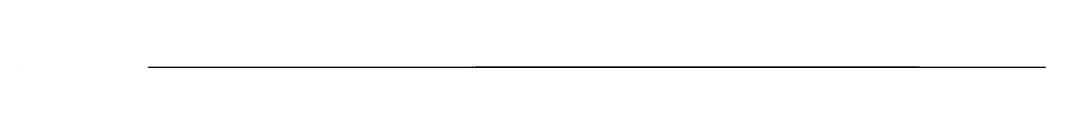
# Model space of a CAD drawing. Header units: metres. Extents: x -1 to 72750024, y 3999 to 4800.
# Drawn here: x 68350003 to 68750000, y 4119 to 4300 of the extents above; entities that cross this region are included whole.
import ezdxf

# ---------------------------------------------------------------- set-up
doc = ezdxf.new("R2010")
doc.units = ezdxf.units.M

msp = doc.modelspace()

# ---------------------------------------------------------------- linework, layer by layer
at = {"color": 7}
for p, q in [((68350003.013, 4300), (68350024.105, 4300)), ((68350003.013, 4300), (68350003.013, 4281.921)), ((68350024.105, 4281.921), (68350003.013, 4281.921)), ((68350006.026, 4293.974), (68350021.092, 4293.974)), ((68350024.105, 4300), (68350024.105, 4281.921)), ((68400000, 4300), (68399998.795, 4300)), ((68400000, 4264), (68399998.795, 4264)), ((68400000, 4228), (68399998.795, 4228)), ((68400000, 4192), (68399998.795, 4192)), ((68400000, 4156), (68399998.795, 4156)), ((68400000, 4120), (68399998.795, 4120)), ((68400000, 4292.8), (68399999.247, 4292.8)), ((68400000, 4285.6), (68399999.247, 4285.6)), ((68400000, 4278.4), (68399999.247, 4278.4)), ((68400000, 4271.2), (68399999.247, 4271.2)), ((68400000, 4256.8), (68399999.247, 4256.8)), ((68400000, 4249.6), (68399999.247, 4249.6)), ((68400000, 4242.4), (68399999.247, 4242.4)), ((68400000, 4235.2), (68399999.247, 4235.2)), ((68400000, 4220.8), (68399999.247, 4220.8)), ((68400000, 4213.6), (68399999.247, 4213.6)), ((68400000, 4206.4), (68399999.247, 4206.4)), ((68400000, 4199.2), (68399999.247, 4199.2)), ((68400000, 4184.8), (68399999.247, 4184.8)), ((68400000, 4177.6), (68399999.247, 4177.6)), ((68400000, 4170.4), (68399999.247, 4170.4)), ((68400000, 4163.2), (68399999.247, 4163.2)), ((68400000, 4148.8), (68399999.247, 4148.8)), ((68400000, 4141.6), (68399999.247, 4141.6)), ((68400000, 4134.4), (68399999.247, 4134.4)), ((68400000, 4127.2), (68399999.247, 4127.2)), ((68400000, 4120), (68400000, 4300)), ((68400000, 4120), (68750000, 4120)), ((68400000, 4120), (68400000, 4118.795)), ((68410000.001, 4120), (68410000.001, 4119.247)), ((68420000.002, 4120), (68420000.002, 4119.247)), ((68430000.003, 4120), (68430000.003, 4119.247)), ((68440000.003, 4120), (68440000.003, 4119.247)), ((68450000.001, 4120), (68450000.001, 4118.795)), ((68459999.998, 4120), (68459999.998, 4119.247)), ((68469999.996, 4120), (68469999.996, 4119.247)), ((68479999.993, 4120), (68479999.993, 4119.247)), ((68489999.991, 4120), (68489999.991, 4119.247)), ((68500000.002, 4120), (68500000.002, 4118.795)), ((68510000.006, 4120), (68510000.006, 4119.247)), ((68520000.01, 4120), (68520000.01, 4119.247)), ((68530000.015, 4120), (68530000.015, 4119.247)), ((68540000.019, 4120), (68540000.019, 4119.247)), ((68549999.996, 4120), (68549999.996, 4118.795)), ((68560000, 4120), (68560000, 4119.247)), ((68570000.005, 4120), (68570000.005, 4119.247)), ((68580000.009, 4120), (68580000.009, 4119.247)), ((68590000.013, 4120), (68590000.013, 4119.247)), ((68600000.004, 4120), (68600000.004, 4118.795)), ((68610000.008, 4120), (68610000.008, 4119.247)), ((68620000.012, 4120), (68620000.012, 4119.247)), ((68630000.003, 4120), (68630000.003, 4119.247)), ((68639999.994, 4120), (68639999.994, 4119.247)), ((68650000.012, 4120), (68650000.012, 4118.795)), ((68660000.002, 4120), (68660000.002, 4119.247)), ((68669999.993, 4120), (68669999.993, 4119.247)), ((68679999.984, 4120), (68679999.984, 4119.247)), ((68689999.975, 4120), (68689999.975, 4119.247)), ((68699999.992, 4120), (68699999.992, 4118.795)), ((68709999.983, 4120), (68709999.983, 4119.247)), ((68719999.974, 4120), (68719999.974, 4119.247)), ((68729999.964, 4120), (68729999.964, 4119.247)), ((68739999.955, 4120), (68739999.955, 4119.247)), ((68750000, 4120), (68750000, 4118.795))]:
    msp.add_line(p, q, dxfattribs=at)
at = {"color": 4}
for p, q in [((68350006.026, 4289.454), (68350021.092, 4289.454)), ((68429155.699, 4121.862), (68429600.33, 4122.415)), ((68429600.33, 4122.415), (68430354.529, 4123.846)), ((68430354.529, 4123.846), (68430430.439, 4123.886)), ((68430430.439, 4123.886), (68430612.619, 4124.208)), ((68430612.619, 4124.208), (68431755.029, 4125.813)), ((68431755.029, 4125.813), (68433943.18, 4129.149)), ((68433943.18, 4129.149), (68434860.762, 4131.049)), ((68434860.762, 4131.049), (68435059.262, 4131.138)), ((68435059.262, 4131.138), (68435332.988, 4131.617)), ((68435332.988, 4131.617), (68436118.898, 4132.864)), ((68436118.898, 4132.864), (68436277.5, 4132.721)), ((68436277.5, 4132.721), (68436780.98, 4133.344)), ((68436780.98, 4133.344), (68437302.25, 4134.796)), ((68437302.25, 4134.796), (68437466.68, 4134.851)), ((68437466.68, 4134.851), (68437971.488, 4135.274)), ((68437971.488, 4135.274), (68438209.738, 4135.727)), ((68438209.738, 4135.727), (68438298.199, 4135.833)), ((68438298.199, 4135.833), (68438373.262, 4135.988)), ((68438373.262, 4135.988), (68438652.262, 4136.298)), ((68438652.262, 4136.298), (68438719.039, 4136.437)), ((68438719.039, 4136.437), (68438805.41, 4136.641)), ((68438805.41, 4136.641), (68439346.84, 4137.088)), ((68439346.84, 4137.088), (68439703.172, 4137.846)), ((68439703.172, 4137.846), (68440229.23, 4138.488)), ((68440229.23, 4138.488), (68440271.18, 4138.543)), ((68440271.18, 4138.543), (68440342.699, 4138.674)), ((68440342.699, 4138.674), (68440380.359, 4138.648)), ((68440380.359, 4138.648), (68440430.879, 4138.99)), ((68440430.879, 4138.99), (68440458.41, 4138.817)), ((68440458.41, 4138.817), (68440779.539, 4138.9)), ((68440779.539, 4138.9), (68440901.98, 4139.451)), ((68440901.98, 4139.451), (68440934.762, 4139.355)), ((68440934.762, 4139.355), (68441071.488, 4139.716)), ((68441071.488, 4139.716), (68441730.648, 4140.268)), ((68441730.648, 4140.268), (68441842.621, 4140.636)), ((68441842.621, 4140.636), (68441957.988, 4140.947)), ((68441957.988, 4140.947), (68442028.801, 4140.746)), ((68442028.801, 4140.746), (68442350.18, 4141.447)), ((68442350.18, 4141.447), (68443459.102, 4142.761)), ((68443459.102, 4142.761), (68443491.281, 4142.627)), ((68443491.281, 4142.627), (68443610.879, 4142.923)), ((68443610.879, 4142.923), (68443718.73, 4143.06)), ((68443718.73, 4143.06), (68443845.129, 4143.217)), ((68443845.129, 4143.217), (68443968.922, 4143.574)), ((68443968.922, 4143.574), (68444008.039, 4143.431)), ((68444008.039, 4143.431), (68444302.422, 4143.817)), ((68444302.422, 4143.817), (68444954.309, 4144.736)), ((68444954.309, 4144.736), (68445279.43, 4144.598)), ((68445279.43, 4144.598), (68446126.691, 4145.797)), ((68446126.691, 4145.797), (68446412.211, 4146.577)), ((68446412.211, 4146.577), (68446469.129, 4146.726)), ((68446469.129, 4146.726), (68448101.93, 4148.607)), ((68448101.93, 4148.607), (68449011.941, 4149.298)), ((68449011.941, 4149.298), (68449657.609, 4150.508)), ((68449657.609, 4150.508), (68449719.488, 4150.861)), ((68449719.488, 4150.861), (68450626.52, 4150.938)), ((68450626.52, 4150.938), (68451291.129, 4152.461)), ((68451291.129, 4152.461), (68451634.988, 4152.534)), ((68451634.988, 4152.534), (68451742.641, 4152.914)), ((68451742.641, 4152.914), (68451853.961, 4152.992)), ((68451853.961, 4152.992), (68452107.809, 4153.369)), ((68452107.809, 4153.369), (68452263.922, 4153.596)), ((68452263.922, 4153.596), (68452367.75, 4153.574)), ((68452367.75, 4153.574), (68452435.871, 4153.759)), ((68452435.871, 4153.759), (68452622.301, 4153.932)), ((68452622.301, 4153.932), (68452646.078, 4154.002)), ((68452646.078, 4154.002), (68452671.852, 4153.994)), ((68452671.852, 4153.994), (68452758.422, 4154.052)), ((68452758.422, 4154.052), (68453336.051, 4154.594)), ((68453336.051, 4154.594), (68454071.379, 4155.338)), ((68454071.379, 4155.338), (68454198.102, 4155.493)), ((68454198.102, 4155.493), (68454375.129, 4155.905)), ((68454375.129, 4155.905), (68454415.539, 4155.689)), ((68454415.539, 4155.689), (68454495.449, 4155.8)), ((68454495.449, 4155.8), (68454527.539, 4155.807)), ((68454527.539, 4155.807), (68454598.16, 4155.873)), ((68454598.16, 4155.873), (68454664.07, 4155.942)), ((68454664.07, 4155.942), (68454679.68, 4156.286)), ((68454679.68, 4156.286), (68455116.59, 4156.36)), ((68455116.59, 4156.36), (68455192.559, 4156.357)), ((68455192.559, 4156.357), (68455289.059, 4156.597)), ((68455289.059, 4156.597), (68456483.41, 4157.818)), ((68456483.41, 4157.818), (68456744.641, 4157.804)), ((68456744.641, 4157.804), (68456948.578, 4158.039)), ((68456948.578, 4158.039), (68457824.531, 4159.004)), ((68457824.531, 4159.004), (68458121.539, 4159.278)), ((68458121.539, 4159.278), (68458306.32, 4159.47)), ((68458306.32, 4159.47), (68458315.531, 4159.418)), ((68458315.531, 4159.418), (68458369.75, 4159.49)), ((68458369.75, 4159.49), (68458479.77, 4159.645)), ((68458479.77, 4159.645), (68458600.16, 4159.887)), ((68458600.16, 4159.887), (68458644.57, 4159.883)), ((68458644.57, 4159.883), (68458797.109, 4159.977)), ((68458797.109, 4159.977), (68459002, 4160.209)), ((68459002, 4160.209), (68459092.398, 4160.096)), ((68459092.398, 4160.096), (68459700.25, 4161.165)), ((68459700.25, 4161.165), (68459771.43, 4160.684)), ((68459771.43, 4160.684), (68459819.461, 4161.198)), ((68459819.461, 4161.198), (68460340.219, 4161.402)), ((68460340.219, 4161.402), (68460561.602, 4160.826)), ((68460561.602, 4160.826), (68460612.801, 4161.638)), ((68460612.801, 4161.638), (68460829.828, 4162.006)), ((68460829.828, 4162.006), (68461171.84, 4162.368)), ((68461171.84, 4162.368), (68461198.102, 4162.239)), ((68461198.102, 4162.239), (68461348.238, 4162.063)), ((68461348.238, 4162.063), (68462205.289, 4163.44)), ((68462205.289, 4163.44), (68462667.5, 4162.949)), ((68462667.5, 4162.949), (68462836.02, 4163.425)), ((68462836.02, 4163.425), (68463242.219, 4164.127)), ((68463242.219, 4164.127), (68463928.398, 4164.135)), ((68463928.398, 4164.135), (68464423.41, 4165.083)), ((68464423.41, 4165.083), (68464594.859, 4164.887)), ((68464594.859, 4164.887), (68464661.781, 4165.456)), ((68464661.781, 4165.456), (68464801.121, 4165.407)), ((68464801.121, 4165.407), (68465464.762, 4166.005)), ((68465464.762, 4166.005), (68465829.453, 4166.053)), ((68465829.453, 4166.053), (68466032.133, 4166.738)), ((68466032.133, 4166.738), (68466320.711, 4166.558)), ((68466320.711, 4166.558), (68466788.969, 4167.138)), ((68466788.969, 4167.138), (68466794.906, 4167.347)), ((68466794.906, 4167.347), (68467499.727, 4167.705)), ((68467499.727, 4167.705), (68467522.078, 4168.101)), ((68467522.078, 4168.101), (68467579.563, 4167.725)), ((68467579.563, 4167.725), (68467684.461, 4167.959)), ((68467684.461, 4167.959), (68468720.57, 4168.633)), ((68468720.57, 4168.633), (68469387.461, 4169.292)), ((68469387.461, 4169.292), (68470018.141, 4169.941)), ((68470018.141, 4169.941), (68470913.477, 4171.087)), ((68470913.477, 4171.087), (68471336.508, 4171.177)), ((68471336.508, 4171.177), (68471870.203, 4170.915)), ((68471870.203, 4170.915), (68471986.844, 4171.112)), ((68471986.844, 4171.112), (68472979.617, 4172.522)), ((68472979.617, 4172.522), (68473375.477, 4172.606)), ((68473375.477, 4172.606), (68473484.859, 4172.978)), ((68473484.859, 4172.978), (68473518.242, 4172.801)), ((68473518.242, 4172.801), (68474545.242, 4173.126)), ((68474545.242, 4173.126), (68474623.953, 4173.708)), ((68474623.953, 4173.708), (68475029.703, 4174.121)), ((68475029.703, 4174.121), (68475754.992, 4174.622)), ((68475754.992, 4174.622), (68475811.711, 4174.444)), ((68475811.711, 4174.444), (68476055.211, 4174.824)), ((68476055.211, 4174.824), (68476378.797, 4174.431)), ((68476378.797, 4174.431), (68476439.727, 4175.14)), ((68476439.727, 4175.14), (68476707.789, 4175.238)), ((68476707.789, 4175.238), (68476925.609, 4175.533)), ((68476925.609, 4175.533), (68477287.711, 4175.882)), ((68477287.711, 4175.882), (68478033.648, 4176.221)), ((68478033.648, 4176.221), (68478069.883, 4176.486)), ((68478069.883, 4176.486), (68478104.141, 4176.649)), ((68478104.141, 4176.649), (68478416.188, 4176.871)), ((68478416.188, 4176.871), (68478710.281, 4176.586)), ((68478710.281, 4176.586), (68479052.492, 4177.165)), ((68479052.492, 4177.165), (68479107.867, 4177.196)), ((68479107.867, 4177.196), (68479451.898, 4177.503)), ((68479451.898, 4177.503), (68480301.813, 4178.523)), ((68480301.813, 4178.523), (68480439.273, 4178.019)), ((68480439.273, 4178.019), (68480543.422, 4178.22)), ((68480543.422, 4178.22), (68480660.133, 4178.465)), ((68480660.133, 4178.465), (68480778.047, 4178.633)), ((68480778.047, 4178.633), (68481137.883, 4178.586)), ((68481137.883, 4178.586), (68482209.539, 4179.639)), ((68482209.539, 4179.639), (68482223.891, 4179.558)), ((68482223.891, 4179.558), (68482746.023, 4180.154)), ((68482746.023, 4180.154), (68482931.078, 4180.357)), ((68482931.078, 4180.357), (68483441.797, 4180.437)), ((68483441.797, 4180.437), (68483565.227, 4180.548)), ((68483565.227, 4180.548), (68483602.922, 4180.63)), ((68483602.922, 4180.63), (68483626.242, 4180.521)), ((68483626.242, 4180.521), (68483926.758, 4180.955)), ((68483926.758, 4180.955), (68484195.719, 4181.301)), ((68484195.719, 4181.301), (68484452.594, 4181.304)), ((68484452.594, 4181.304), (68484498.758, 4181.363)), ((68484498.758, 4181.363), (68485023.352, 4181.69)), ((68485023.352, 4181.69), (68485081.297, 4181.741)), ((68485081.297, 4181.741), (68485306.469, 4182.041)), ((68485306.469, 4182.041), (68485341.211, 4181.881)), ((68485341.211, 4181.881), (68485504.898, 4182.062)), ((68485504.898, 4182.062), (68485707.57, 4182.258)), ((68485707.57, 4182.258), (68485893.852, 4182.401)), ((68485893.852, 4182.401), (68486500.563, 4182.817)), ((68486500.563, 4182.817), (68486533.359, 4183.08)), ((68486533.359, 4183.08), (68486645.453, 4183.075)), ((68486645.453, 4183.075), (68486669.797, 4183.05)), ((68486669.797, 4183.05), (68486760.938, 4182.986)), ((68486760.938, 4182.986), (68487004.156, 4183.156)), ((68487004.156, 4183.156), (68487261.773, 4183.042)), ((68487261.773, 4183.042), (68487612.953, 4183.827)), ((68487612.953, 4183.827), (68487925.922, 4184.053)), ((68487925.922, 4184.053), (68489099.727, 4184.608)), ((68489099.727, 4184.608), (68490153.219, 4185.38)), ((68490153.219, 4185.38), (68491005.742, 4186.251)), ((68491005.742, 4186.251), (68491164.406, 4186.32)), ((68491164.406, 4186.32), (68491352.648, 4186.519)), ((68491352.648, 4186.519), (68491440.203, 4186.616)), ((68491440.203, 4186.616), (68492014.898, 4186.852)), ((68492014.898, 4186.852), (68492079.758, 4186.8)), ((68492079.758, 4186.8), (68492257.5, 4186.93)), ((68492257.5, 4186.93), (68492267.633, 4187.017)), ((68492267.633, 4187.017), (68492320.672, 4187.064)), ((68492320.672, 4187.064), (68492449.594, 4187.147)), ((68492449.594, 4187.147), (68492471.148, 4187.166)), ((68492471.148, 4187.166), (68492533.93, 4187.246)), ((68492533.93, 4187.246), (68492638.078, 4187.289)), ((68492638.078, 4187.289), (68492701.391, 4187.372)), ((68492701.391, 4187.372), (68493131.359, 4187.502)), ((68493131.359, 4187.502), (68493175.602, 4187.621)), ((68493175.602, 4187.621), (68493803.797, 4188.131)), ((68493803.797, 4188.131), (68493965.883, 4188.084)), ((68493965.883, 4188.084), (68494391.141, 4188.644)), ((68494391.141, 4188.644), (68494645.18, 4188.604)), ((68494645.18, 4188.604), (68494762.344, 4189.03)), ((68494762.344, 4189.03), (68494764.656, 4188.803)), ((68494764.656, 4188.803), (68495230.711, 4189.136)), ((68495230.711, 4189.136), (68495501.781, 4189.262)), ((68495501.781, 4189.262), (68495609.859, 4189.413)), ((68495609.859, 4189.413), (68496374.75, 4189.879)), ((68496374.75, 4189.879), (68496415.906, 4189.934)), ((68496415.906, 4189.934), (68496488.969, 4190.009)), ((68496488.969, 4190.009), (68496864.273, 4190.173)), ((68496864.273, 4190.173), (68496878.539, 4190.389)), ((68496878.539, 4190.389), (68497006.094, 4190.356)), ((68497006.094, 4190.356), (68497350.883, 4190.64)), ((68497350.883, 4190.64), (68497606.688, 4190.958)), ((68497606.688, 4190.958), (68497694.273, 4190.813)), ((68497694.273, 4190.813), (68498165.023, 4191.212)), ((68498165.023, 4191.212), (68498229.383, 4191.205)), ((68498229.383, 4191.205), (68498240.781, 4191.085)), ((68498240.781, 4191.085), (68498454.852, 4191.304)), ((68498454.852, 4191.304), (68499134.406, 4191.791)), ((68499134.406, 4191.791), (68499146.242, 4191.852)), ((68499146.242, 4191.852), (68499612.063, 4192.294)), ((68499612.063, 4192.294), (68499677.148, 4192.338)), ((68499677.148, 4192.338), (68500381.297, 4192.71)), ((68500381.297, 4192.71), (68500751, 4192.921)), ((68500751, 4192.921), (68500799.203, 4193.292)), ((68500799.203, 4193.292), (68501388.297, 4193.596)), ((68501388.297, 4193.596), (68501589.398, 4193.568)), ((68501589.398, 4193.568), (68501623.203, 4193.665)), ((68501623.203, 4193.665), (68502082.898, 4193.785)), ((68502082.898, 4193.785), (68502568.5, 4194.277)), ((68502568.5, 4194.277), (68503491, 4194.954)), ((68503491, 4194.954), (68503836.102, 4194.938)), ((68503836.102, 4194.938), (68504064.102, 4195.03)), ((68504064.102, 4195.03), (68504345.703, 4195.475)), ((68504345.703, 4195.475), (68504698.102, 4195.681)), ((68504698.102, 4195.681), (68504815.203, 4195.752)), ((68504815.203, 4195.752), (68505073.602, 4196.096)), ((68505073.602, 4196.096), (68505161.703, 4196.083)), ((68505161.703, 4196.083), (68505165.398, 4196)), ((68505165.398, 4196), (68505172.398, 4196.1)), ((68505172.398, 4196.1), (68505213.297, 4196.106)), ((68505213.297, 4196.106), (68505396.898, 4196.127)), ((68505396.898, 4196.127), (68505820.898, 4196.577)), ((68505820.898, 4196.577), (68506097.398, 4196.454)), ((68506097.398, 4196.454), (68506649.898, 4196.946)), ((68506649.898, 4196.946), (68506964.297, 4197.165)), ((68506964.297, 4197.165), (68506987.297, 4197.112)), ((68506987.297, 4197.112), (68507038.898, 4197.535)), ((68507038.898, 4197.535), (68507149.5, 4197.43)), ((68507149.5, 4197.43), (68507168, 4197.463)), ((68507168, 4197.463), (68507535, 4197.596)), ((68507535, 4197.596), (68507775.602, 4197.763)), ((68507775.602, 4197.763), (68507851.703, 4197.965)), ((68507851.703, 4197.965), (68507930.203, 4197.898)), ((68507930.203, 4197.898), (68508023.203, 4197.933)), ((68508023.203, 4197.933), (68508048.898, 4197.926)), ((68508048.898, 4197.926), (68508054.102, 4198.045)), ((68508054.102, 4198.045), (68508525.602, 4198.305)), ((68508525.602, 4198.305), (68508614.203, 4198.213)), ((68508614.203, 4198.213), (68508708, 4198.373)), ((68508708, 4198.373), (68509230.797, 4198.841)), ((68509230.797, 4198.841), (68509300.602, 4198.78)), ((68509300.602, 4198.78), (68509359.398, 4198.849)), ((68509359.398, 4198.849), (68509466.898, 4198.977)), ((68509466.898, 4198.977), (68509732.797, 4199.191)), ((68509732.797, 4199.191), (68509856.297, 4199.15)), ((68509856.297, 4199.15), (68510316, 4199.33)), ((68510316, 4199.33), (68510953.602, 4199.808)), ((68510953.602, 4199.808), (68511463.703, 4200.364)), ((68511463.703, 4200.364), (68511573.797, 4200.403)), ((68511573.797, 4200.403), (68511909.203, 4200.134)), ((68511909.203, 4200.134), (68512098.898, 4200.399)), ((68512098.898, 4200.399), (68512145.898, 4200.779)), ((68512145.898, 4200.779), (68512598.5, 4201.164)), ((68512598.5, 4201.164), (68513216.703, 4201.614)), ((68513216.703, 4201.614), (68513629.898, 4201.717)), ((68513629.898, 4201.717), (68513724.797, 4201.783)), ((68513724.797, 4201.783), (68513737.703, 4201.763)), ((68513737.703, 4201.763), (68514367.398, 4201.714)), ((68514367.398, 4201.714), (68514514.102, 4202.303)), ((68514514.102, 4202.303), (68514751, 4202.432)), ((68514751, 4202.432), (68514836.898, 4202.253)), ((68514836.898, 4202.253), (68515168.797, 4202.818)), ((68515168.797, 4202.818), (68515488.797, 4202.713)), ((68515488.797, 4202.713), (68515709.398, 4203.055)), ((68515709.398, 4203.055), (68515964.602, 4203.257)), ((68515964.602, 4203.257), (68516255.602, 4203.275)), ((68516255.602, 4203.275), (68516729.398, 4203.695)), ((68516729.398, 4203.695), (68516908.398, 4203.461)), ((68516908.398, 4203.461), (68517097.102, 4204.005)), ((68517097.102, 4204.005), (68517405.5, 4204.237)), ((68517405.5, 4204.237), (68517939.203, 4204.499)), ((68517939.203, 4204.499), (68518511.203, 4204.804)), ((68518511.203, 4204.804), (68519195.203, 4205.271)), ((68519195.203, 4205.271), (68519954.297, 4205.428)), ((68519954.297, 4205.428), (68520551.898, 4205.708)), ((68520551.898, 4205.708), (68520830, 4206.127)), ((68520830, 4206.127), (68520858.898, 4206.206)), ((68520858.898, 4206.206), (68520940.602, 4206.189)), ((68520940.602, 4206.189), (68521005.602, 4206.213)), ((68521005.602, 4206.213), (68521021.5, 4206.203)), ((68521021.5, 4206.203), (68521309.297, 4206.422)), ((68521309.297, 4206.422), (68521357, 4206.454)), ((68521357, 4206.454), (68521387.898, 4206.577)), ((68521387.898, 4206.577), (68521397.102, 4206.438)), ((68521397.102, 4206.438), (68521425.602, 4206.252)), ((68521425.602, 4206.252), (68521634.797, 4206.761)), ((68521634.797, 4206.761), (68521936.5, 4206.757)), ((68521936.5, 4206.757), (68522009.102, 4206.848)), ((68522009.102, 4206.848), (68522010.703, 4206.833)), ((68522010.703, 4206.833), (68522226.398, 4206.94)), ((68522226.398, 4206.94), (68522606.602, 4207.204)), ((68522606.602, 4207.204), (68522884.5, 4207.511)), ((68522884.5, 4207.511), (68523130.5, 4207.518)), ((68523130.5, 4207.518), (68523179.898, 4207.499)), ((68523179.898, 4207.499), (68523183.297, 4207.653)), ((68523183.297, 4207.653), (68523260.398, 4207.553)), ((68523260.398, 4207.553), (68523301.5, 4207.594)), ((68523301.5, 4207.594), (68524136.703, 4207.937)), ((68524136.703, 4207.937), (68524186.602, 4208.133)), ((68524186.602, 4208.133), (68524275, 4207.966)), ((68524275, 4207.966), (68524397.703, 4208.256)), ((68524397.703, 4208.256), (68524982.102, 4208.466)), ((68524982.102, 4208.466), (68525368.398, 4208.82)), ((68525368.398, 4208.82), (68525486, 4208.885)), ((68525486, 4208.885), (68525504.898, 4209.005)), ((68525504.898, 4209.005), (68526052.898, 4209.18)), ((68526052.898, 4209.18), (68526317.898, 4209.478)), ((68526317.898, 4209.478), (68526401.898, 4209.432)), ((68526401.898, 4209.432), (68526604.898, 4209.185)), ((68526604.898, 4209.185), (68527394.5, 4209.787)), ((68527394.5, 4209.787), (68527587.297, 4210.199)), ((68527587.297, 4210.199), (68527883.297, 4210.303)), ((68527883.297, 4210.303), (68527977.203, 4210.15)), ((68527977.203, 4210.15), (68528037.398, 4210.515)), ((68528037.398, 4210.515), (68528553.297, 4210.076)), ((68528553.297, 4210.076), (68529495.102, 4211.31)), ((68529495.102, 4211.31), (68529527, 4211.263)), ((68529527, 4211.263), (68529683.797, 4211.328)), ((68529683.797, 4211.328), (68530703.5, 4211.786)), ((68530703.5, 4211.786), (68530935.797, 4212.02)), ((68530935.797, 4212.02), (68531186.203, 4212.154)), ((68531186.203, 4212.154), (68531347.5, 4212.372)), ((68531347.5, 4212.372), (68531590.703, 4212.391)), ((68531590.703, 4212.391), (68532067.594, 4212.314)), ((68532067.594, 4212.314), (68532604.203, 4213.001)), ((68532604.203, 4213.001), (68533673.297, 4213.758)), ((68533673.297, 4213.758), (68533750.703, 4213.359)), ((68533750.703, 4213.359), (68534036.5, 4213.912)), ((68534036.5, 4213.912), (68534410.406, 4214.012)), ((68534410.406, 4214.012), (68534661, 4214.089)), ((68534661, 4214.089), (68535454.094, 4214.269)), ((68535454.094, 4214.269), (68535617.297, 4214.586)), ((68535617.297, 4214.586), (68535780.203, 4214.724)), ((68535780.203, 4214.724), (68535896.703, 4214.882)), ((68535896.703, 4214.882), (68536134.594, 4215.082)), ((68536134.594, 4215.082), (68539292, 4216.791)), ((68539292, 4216.791), (68540885.906, 4217.693)), ((68540885.906, 4217.693), (68541028.906, 4217.813)), ((68541028.906, 4217.813), (68542173.203, 4217.987)), ((68542173.203, 4217.987), (68542238.297, 4217.909)), ((68542238.297, 4217.909), (68542249.406, 4218.409)), ((68542249.406, 4218.409), (68542979.906, 4218.233)), ((68542979.906, 4218.233), (68543876.906, 4219.173)), ((68543876.906, 4219.173), (68545748.5, 4219.978)), ((68545748.5, 4219.978), (68546254.906, 4220.338)), ((68546254.906, 4220.338), (68547352.906, 4220.245)), ((68547352.906, 4220.245), (68548615.406, 4221.841)), ((68548615.406, 4221.841), (68548996, 4221.981)), ((68548996, 4221.981), (68549600.203, 4222.365)), ((68549600.203, 4222.365), (68551440, 4222.755)), ((68551440, 4222.755), (68552548.406, 4223.591)), ((68552548.406, 4223.591), (68553172.094, 4223.996)), ((68553172.094, 4223.996), (68553889.703, 4223.989)), ((68553889.703, 4223.989), (68555631.094, 4225.032)), ((68555631.094, 4225.032), (68555872.203, 4225.489)), ((68555872.203, 4225.489), (68556097.5, 4225.508)), ((68556097.5, 4225.508), (68557587.797, 4226.417)), ((68557587.797, 4226.417), (68558407, 4226.396)), ((68558407, 4226.396), (68558745.703, 4226.992)), ((68558745.703, 4226.992), (68559531.406, 4227.186)), ((68559531.406, 4227.186), (68561028.094, 4227.809)), ((68561028.094, 4227.809), (68561100.297, 4227.874)), ((68561100.297, 4227.874), (68561167.594, 4227.735)), ((68561167.594, 4227.735), (68561734.797, 4228.202)), ((68561734.797, 4228.202), (68561917.906, 4228.21)), ((68561917.906, 4228.21), (68562056.5, 4228.477)), ((68562056.5, 4228.477), (68562085.5, 4228.149)), ((68562085.5, 4228.149), (68562937.594, 4228.801)), ((68562937.594, 4228.801), (68564825.797, 4229.741)), ((68564825.797, 4229.741), (68565445.094, 4229.82)), ((68565445.094, 4229.82), (68565746.703, 4230.002)), ((68565746.703, 4230.002), (68566006.906, 4230.294)), ((68566006.906, 4230.294), (68566234.797, 4230.273)), ((68566234.797, 4230.273), (68566255.797, 4230.599)), ((68566255.797, 4230.599), (68567527.297, 4231.062)), ((68567527.297, 4231.062), (68567673.203, 4231.298)), ((68567673.203, 4231.298), (68567969.094, 4230.573)), ((68567969.094, 4230.573), (68567993, 4231.149)), ((68567993, 4231.149), (68568797.797, 4231.558)), ((68568797.797, 4231.558), (68570422.297, 4232.285)), ((68570422.297, 4232.285), (68570772.203, 4232.631)), ((68570772.203, 4232.631), (68572914, 4233.278)), ((68572914, 4233.278), (68573432.406, 4233.961)), ((68573432.406, 4233.961), (68573788.797, 4233.852)), ((68573788.797, 4233.852), (68574234.094, 4234.266)), ((68574234.094, 4234.266), (68575796.797, 4235.12)), ((68575796.797, 4235.12), (68577326.703, 4235.507)), ((68577326.703, 4235.507), (68577543.297, 4235.783)), ((68577543.297, 4235.783), (68578222.297, 4236.112)), ((68578222.297, 4236.112), (68579567.797, 4236.593)), ((68579567.797, 4236.593), (68579641, 4236.695)), ((68579641, 4236.695), (68580505.094, 4237.096)), ((68580505.094, 4237.096), (68580716.297, 4237.169)), ((68580716.297, 4237.169), (68580931.906, 4237.255)), ((68580931.906, 4237.255), (68581589.406, 4237.62)), ((68581589.406, 4237.62), (68583508.906, 4238.654)), ((68583508.906, 4238.654), (68583938.594, 4238.278)), ((68583938.594, 4238.278), (68584442.906, 4238.969)), ((68584442.906, 4238.969), (68585916.797, 4239.034)), ((68585916.797, 4239.034), (68588614.906, 4240.869)), ((68588614.906, 4240.869), (68590897.797, 4241.977)), ((68590897.797, 4241.977), (68592618.594, 4242.623)), ((68592618.594, 4242.623), (68594835.094, 4243.211)), ((68594835.094, 4243.211), (68595638.406, 4243.911)), ((68595638.406, 4243.911), (68597672.797, 4244.893)), ((68597672.797, 4244.893), (68598130.703, 4244.986)), ((68598130.703, 4244.986), (68598533.797, 4244.789)), ((68598533.797, 4244.789), (68601109.094, 4246.291)), ((68601109.094, 4246.291), (68601417, 4246.343)), ((68601417, 4246.343), (68601675.906, 4246.406)), ((68601675.906, 4246.406), (68602233.906, 4246.505)), ((68602233.906, 4246.505), (68602659.797, 4246.906)), ((68602659.797, 4246.906), (68603212.703, 4247.036)), ((68603212.703, 4247.036), (68603815.297, 4247.519)), ((68603815.297, 4247.519), (68604546, 4247.708)), ((68604546, 4247.708), (68604914.703, 4247.927)), ((68604914.703, 4247.927), (68605013.406, 4247.802)), ((68605013.406, 4247.802), (68605581.297, 4248.035)), ((68605581.297, 4248.035), (68605864.203, 4248.051)), ((68605864.203, 4248.051), (68605925.5, 4248.254)), ((68605925.5, 4248.254), (68606720.406, 4248.523)), ((68606720.406, 4248.523), (68608751.906, 4249.546)), ((68608751.906, 4249.546), (68608963.5, 4249.445)), ((68608963.5, 4249.445), (68609358.594, 4249.852)), ((68609358.594, 4249.852), (68609528.906, 4249.676)), ((68609528.906, 4249.676), (68612269.906, 4251.04)), ((68612269.906, 4251.04), (68612634.594, 4250.974)), ((68612634.594, 4250.974), (68612943.094, 4251.058)), ((68612943.094, 4251.058), (68614237.797, 4251.914)), ((68614237.797, 4251.914), (68615561.5, 4252.428)), ((68615561.5, 4252.428), (68616814.297, 4252.712)), ((68616814.297, 4252.712), (68618399, 4253.649)), ((68618399, 4253.649), (68618493.5, 4253.655)), ((68618493.5, 4253.655), (68619349.203, 4253.697)), ((68619349.203, 4253.697), (68621184.703, 4254.781)), ((68621184.703, 4254.781), (68621803.094, 4254.794)), ((68621803.094, 4254.794), (68622034.094, 4255.167)), ((68622034.094, 4255.167), (68623710.797, 4255.842)), ((68623710.797, 4255.842), (68625265, 4256.415)), ((68625265, 4256.415), (68625359.703, 4256.57)), ((68625359.703, 4256.57), (68626019.906, 4256.796)), ((68626019.906, 4256.796), (68626065.703, 4256.83)), ((68626065.703, 4256.83), (68626390.406, 4256.754)), ((68626390.406, 4256.754), (68626870.297, 4256.845)), ((68626870.297, 4256.845), (68627482.094, 4257.216)), ((68627482.094, 4257.216), (68627944.703, 4257.611)), ((68627944.703, 4257.611), (68628091.094, 4257.664)), ((68628091.094, 4257.664), (68628622.594, 4257.94)), ((68628622.594, 4257.94), (68629351, 4258.054)), ((68629351, 4258.054), (68629597.094, 4258.276)), ((68629597.094, 4258.276), (68629685.203, 4258.312)), ((68629685.203, 4258.312), (68630341.797, 4258.535)), ((68630341.797, 4258.535), (68630648.906, 4258.705)), ((68630648.906, 4258.705), (68631449.5, 4259.039)), ((68631449.5, 4259.039), (68631865.594, 4259.292)), ((68631865.594, 4259.292), (68632421.797, 4259.459)), ((68632421.797, 4259.459), (68633295.703, 4259.582)), ((68633295.703, 4259.582), (68634125.594, 4260.186)), ((68634125.594, 4260.186), (68634299.297, 4259.907)), ((68634299.297, 4259.907), (68634895.203, 4260.506)), ((68634895.203, 4260.506), (68636825.406, 4261.114)), ((68636825.406, 4261.114), (68636899.203, 4261.339)), ((68636899.203, 4261.339), (68637017.594, 4261.294)), ((68637017.594, 4261.294), (68641048, 4263.055)), ((68641048, 4263.055), (68642971.406, 4263.34)), ((68642971.406, 4263.34), (68646831.594, 4265.435)), ((68646831.594, 4265.435), (68651816, 4266.874)), ((68651816, 4266.874), (68654393.594, 4268.429)), ((68654393.594, 4268.429), (68659311, 4269.765)), ((68659311, 4269.765), (68663518.594, 4271.827)), ((68663518.594, 4271.827), (68664223.594, 4271.638)), ((68664223.594, 4271.638), (68666654.406, 4272.601)), ((68666654.406, 4272.601), (68667371.094, 4272.909)), ((68667371.094, 4272.909), (68667378.813, 4272.918)), ((68667378.813, 4272.918), (68668386.5, 4273.228)), ((68668386.5, 4273.228), (68672299.594, 4274.541)), ((68672299.594, 4274.541), (68673300, 4275.417)), ((68673300, 4275.417), (68679274.094, 4277.002)), ((68679274.094, 4277.002), (68682764.313, 4278.831)), ((68682764.313, 4278.831), (68687599.094, 4279.946)), ((68687599.094, 4279.946), (68691187.094, 4281.761)), ((68691187.094, 4281.761), (68695116.313, 4282.639)), ((68695116.313, 4282.639), (68697532.5, 4283.885)), ((68697532.5, 4283.885), (68699784.813, 4284.394)), ((68699784.813, 4284.394), (68700599.406, 4284.818)), ((68700599.406, 4284.818), (68700746.406, 4284.843))]:
    msp.add_line(p, q, dxfattribs=at)

doc.saveas('drawing.dxf')
